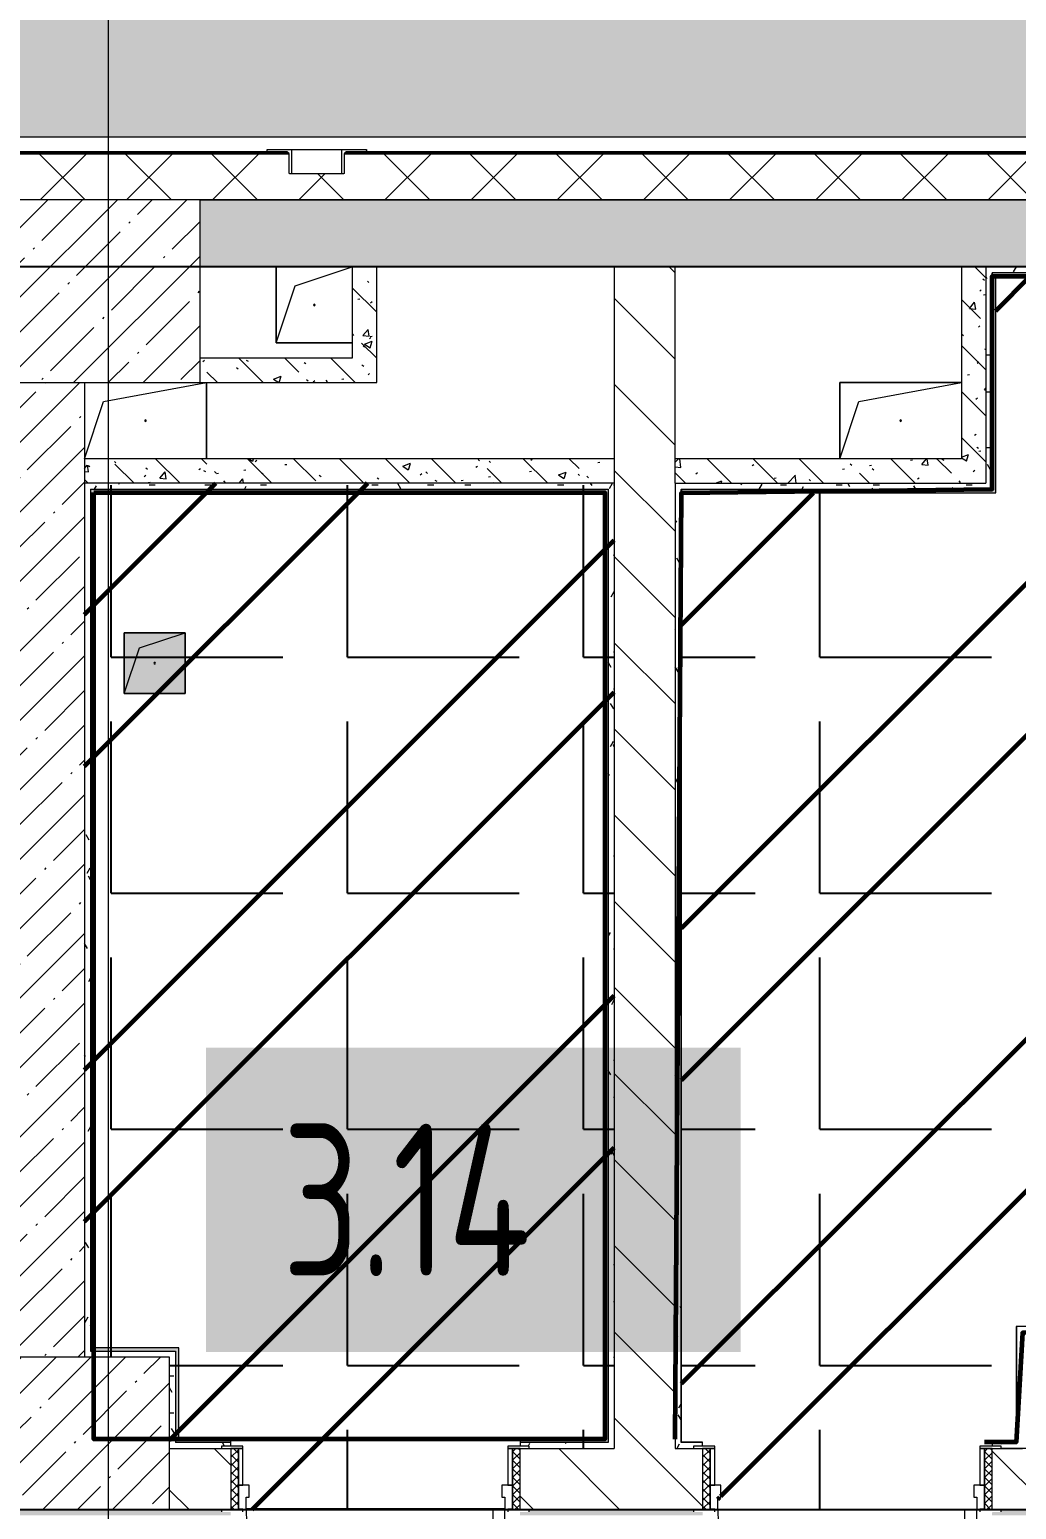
# Model space of a CAD drawing. Header units: millimetres. Extents: x -164500 to 426394, y -51911 to 102118.
# Drawn here: x 302978 to 306217, y 10900 to 15759 of the extents above; entities that cross this region are included whole.
import ezdxf

# ---------------------------------------------------------------- set-up
doc = ezdxf.new("R2010")
doc.units = ezdxf.units.MM
doc.layers.add('1.2.1) плитка КР3', color=140, linetype='Continuous')
for name, color, linetype, lineweight in [('196 1-3 этаж гидро изол', 6, 'Continuous', 60), ('A-DETL-2', 7, 'Continuous', 5), ('A-DOOR-2', 7, 'Continuous', 5), ('A-DOOR-FRAM-2', 7, 'Continuous', 5), ('A-FLOR', 7, 'Continuous', 9), ('A-GENM', 7, 'Continuous', 9), ('A-WALL', 7, 'Continuous', 5), ('I-WALL', 7, 'Continuous', 5), ('S-COLS', 7, 'Continuous', 9), ('S-COLS-1', 7, 'Continuous', 5), ('Оси', 7, 'Continuous', 9)]:
    doc.layers.add(name, color=color, linetype=linetype, lineweight=lineweight)
doc.layers.add('A-AREA-PATT-3', color=7, linetype='Continuous', lineweight=5, true_color=0xe6fae8, transparency=1)
for name, color, linetype, lineweight, true_color in [('A-DETL-GENF-3', 7, 'Continuous', 9, 0xc0c0c0), ('A-DOOR-1', 7, 'Continuous', 5, 0xc0c0c0), ('A-DOOR-FRAM-1', 7, 'Continuous', 5, 0xc0c0c0), ('A-WALL-1', 9, 'Continuous', 5, 0x808080), ('A-WALL-FNSH-1', 9, 'Continuous', 5, 0x808080)]:
    doc.layers.add(name, color=color, linetype=linetype, lineweight=lineweight, true_color=true_color)
doc.styles.add('СПДС', font='ГОСТ тип А.ttf', dxfattribs={"width": 0.9})
pattern_1 = [(135, (289227.4, 1e-08), (-141.4214, -141.4214), [])]
pattern_2 = [(135, (289227.4, 1e-08), (-150.8683, -150.8683), [213.36, -35.56, 7.112, -35.56]), (135, (289227.4, 150.77), (-150.8683, -150.8683), []), (50, (289227.4, 1e-08), (255.0577, -22.3145), [26.67, -293.37]), (355, (289227.4, 1e-08), (-49.3404, 267.479), [21.336, -234.696]), (100.451, (289248.66, -1.86), (205.7195, 245.1636), [22.666, -249.326]), (46.184, (289227.4, 71.12), (379.511, -58.86), [40.005, -440.055]), (96.636, (289259.03, 66.2), (332.3634, 346.399), [33.999, -373.989]), (351.184, (289227.4, 71.12), (332.367, 346.395), [32.004, -352.044]), (21, (289262.96, 53.34), (212.2602, -143.1711), [26.67, -293.37]), (326, (289262.96, 53.34), (86.5224, 257.8632), [21.336, -234.696]), (71.451, (289280.65, 41.4), (298.784, 114.69), [22.666, -249.326]), (37.5, (289227.4, 1e-08), (4.32385, 118.3775), [6.706, -225.146, 6.706, -231.546, -235.585]), (37.5, (289227.4, 1e-08), (4.32385, 118.3775), [-470.103, 6.706, -228.879]), (7.5, (289227.4, 1e-08), (93.5476, 140.2533), [6.706, -129.134, 6.706, -219.812, -89.789]), (7.5, (289227.4, 1e-08), (93.5476, 140.2533), [-362.356, 6.706, -83.083]), (327.5, (289148.1, 1e-08), (189.82734, -8.0202), [6.706, -82.194, 6.706, -270.662, -368.046]), (327.5, (289148.1, 1e-08), (189.82734, -8.0202), [-366.268, 6.706, -361.34]), (317.5, (289112.54, 1e-08), (207.3811, 35.5976), [6.706, -108.864, 6.706, -177.495, -261.366]), (317.5, (289112.54, 1e-08), (207.3811, 35.5976), [-299.771, 6.706, -254.66])]
pattern_3 = [(45, (289227.4, 1e-08), (-114.04925, 114.04925), []), (45, (289341.45, 1e-08), (-114.04925, 114.04925), [201.612, -40.322, 6.706, -33.617])]
pattern_4 = [(0, (289227.4, 1e-08), (243.84, 60.96), [20.117, -162.763, 20.117, -162.763, -975.36]), (0, (289227.4, 1e-08), (243.84, 60.96), [-365.76, 20.117, -345.643, 20.117, -162.763, -426.72]), (0, (289227.4, 1e-08), (243.84, 60.96), [-914.4, 20.117, -101.803, 20.117, -284.683]), (120, (289318.84, 30.48), (-174.71291, 180.69163), [20.117, -162.763, 20.117, -162.763, -975.36]), (120, (289318.84, 30.48), (-174.71291, 180.69163), [-365.76, 20.117, -345.643, 20.117, -162.763, -426.72]), (120, (289318.84, 30.48), (-174.71291, 180.69163), [-914.4, 20.117, -101.803, 20.117, -284.683]), (240, (289349.32, 152.4), (-69.12709, -241.65163), [20.117, -162.763, 20.117, -162.763, -975.36]), (240, (289349.32, 152.4), (-69.12709, -241.65163), [-365.76, 20.117, -345.643, 20.117, -162.763, -426.72]), (240, (289349.32, 152.4), (-69.12709, -241.65163), [-914.4, 20.117, -101.803, 20.117, -284.683])]
pattern_5 = [(0, (205553.1, 26879), (0, 775.335), [563.88, -211.455]), (90, (205553.1, 26879), (-775.335, 5e-14), [563.88, -211.455])]
pattern_6 = [(45, (205553.1, 26879), (-747.606, 747.606), []), (45, (206051.5, 26879), (-747.606, 747.606), [])]

# ---------------------------------------------------------------- blocks, each defined once
blk = doc.blocks.new('BSC_Колонна _Прямоугольная - 600х600-V527-Объем проектирования 3 этажа')
at = {"layer": 'S-COLS-1'}
h = blk.add_hatch(dxfattribs=at)
h.set_pattern_fill('FP_25', color=256, style=0, pattern_type=2)
h.set_pattern_definition([(45, (-14010, -14900), (-114.0493, 114.0493), []), (45, (-13895.95, -14900), (-114.0493, 114.0493), [201.612, -40.322, 6.706, -33.617])])
h.paths.add_polyline_path([(-238.6, -300), (300, -300), (300, 300), (-300, 300), (-300, -300)])
for p, q in [((300, 300), (-300, 300)), ((-300, 300), (-300, -300)), ((300, -300), (300, 300)), ((-300, -300), (300, -300))]:
    blk.add_line(p, q, dxfattribs=at)
blk = doc.blocks.new('GM_Отверстие прямоугольное _в плите_ - Отверстие-21608683-Объем проектирования 3 этажа')
at = {"layer": 'A-GENM'}
for p, q in [((-200, -125), (-200, 125)), ((-200, 125), (200, 125)), ((200, 125), (-200, 125)), ((-200, 125), (-200, -125)), ((-137.5, 62.5), (200, 125)), ((-200, -125), (-137.5, 62.5))]:
    blk.add_line(p, q, dxfattribs=at)
for start, end in [(360, 180), (180, 360)]:
    blk.add_arc((0, 0), 2.5, start, end, dxfattribs=at)
blk = doc.blocks.new('GM_Отверстие прямоугольное _в плите_ - Отверстие-V588-Объем проектирования 3 этажа')
at = {"layer": 'A-GENM'}
for p, q in [((-137.5, 62.5), (200, 125)), ((200, 125), (200, -125)), ((200, -125), (200, 125)), ((-200, -125), (-137.5, 62.5))]:
    blk.add_line(p, q, dxfattribs=at)
for start, end in [(360, 180), (180, 360)]:
    blk.add_arc((0, 0), 2.5, start, end, dxfattribs=at)
blk = doc.blocks.new('GM_Отверстие прямоугольное _в плите_ - Отверстие-21611859-Объем проектирования 3 этажа')
at = {"layer": 'A-GENM'}
for p, q in [((-100, -100), (-100, 100)), ((-100, 100), (100, 100)), ((100, 100), (-100, 100)), ((-100, 100), (-100, -100)), ((-50, 50), (100, 100)), ((100, 100), (100, -100)), ((100, -100), (100, 100)), ((-100, -100), (-50, 50)), ((100, -100), (-100, -100)), ((-100, -100), (100, -100))]:
    blk.add_line(p, q, dxfattribs=at)
for start, end in [(360, 180), (180, 360)]:
    blk.add_arc((0, 0), 2.5, start, end, dxfattribs=at)
blk = doc.blocks.new('BSC_Колонна _Прямоугольная - 500х500-V603-Объем проектирования 3 этажа')
at = {"layer": 'S-COLS-1'}
h = blk.add_hatch(dxfattribs=at)
h.set_pattern_fill('FP_139', color=256, style=0, pattern_type=2)
h.set_pattern_definition([(45, (-13960, -11150), (-114.0493, 114.0493), []), (45, (-13845.95, -11150), (-114.0493, 114.0493), [201.612, -40.322, 6.706, -33.617])])
h.paths.add_polyline_path([(-249.7, -250), (250, -250), (250, 250), (-250, 247.8), (-250, -250)])
for p, q in [((250, 250), (-250, 250)), ((-250, 250), (-250, -250)), ((250, -250), (250, 250)), ((-250, -250), (250, -250))]:
    blk.add_line(p, q, dxfattribs=at)
blk = doc.blocks.new('GM_Отверстие прямоугольное _в плите_ - Отверстие-V645-Объем проектирования 3 этажа')
at = {"layer": 'A-GENM'}
for p, q in [((-125, -125), (-125, 125)), ((-125, 125), (-125, -125)), ((-62.5, 62.5), (125, 125)), ((-125, -125), (-62.5, 62.5)), ((125, -125), (-125, -125)), ((-125, -125), (125, -125))]:
    blk.add_line(p, q, dxfattribs=at)
for start, end in [(360, 180), (180, 360)]:
    blk.add_arc((0, 0), 2.5, start, end, dxfattribs=at)
blk = doc.blocks.new('Уголок вложенный - Уголок вложенный-23964580-Объем проектирования 3 этажа')
at = {"layer": 'A-GENM'}
for p, q in [((14530, 15365), (14610, 15365)), ((14530, 15361), (14530, 15365)), ((14594, 15358), (14533, 15358)), ((14610, 15365), (14610, 15285)), ((14603, 15288), (14603, 15349)), ((14610, 15285), (14606, 15285))]:
    blk.add_line(p, q, dxfattribs=at)
at = {"layer": 'A-GENM', "flags": 128}
for points in [[(14533, 15358), (14532.3, 15358.1), (14531.7, 15358.3), (14531.1, 15358.7), (14530.7, 15359.1), (14530.3, 15359.7), (14530.1, 15360.3), (14530, 15361)], [(14603, 15349), (14602.8, 15351), (14602.1, 15352.9), (14601, 15354.6), (14599.6, 15356), (14597.9, 15357.1), (14596, 15357.8), (14594, 15358)], [(14606, 15285), (14605.3, 15285.1), (14604.7, 15285.3), (14604.1, 15285.7), (14603.7, 15286.1), (14603.3, 15286.7), (14603.1, 15287.3), (14603, 15288)]]:
    blk.add_lwpolyline(points, dxfattribs=at)
blk = doc.blocks.new('Уголок вложенный - Уголок вложенный-V646-Объем проектирования 3 этажа')
at = {"layer": 'A-GENM'}
for p, q in [((14776, 15365), (14856, 15365)), ((14776, 15285), (14776, 15365)), ((14853, 15358), (14792, 15358)), ((14856, 15365), (14856, 15361)), ((14783, 15349), (14783, 15288)), ((14780, 15285), (14776, 15285))]:
    blk.add_line(p, q, dxfattribs=at)
at = {"layer": 'A-GENM', "flags": 128}
for points in [[(14792, 15358), (14790, 15357.8), (14788.1, 15357.1), (14786.4, 15356), (14785, 15354.6), (14783.9, 15352.9), (14783.2, 15351), (14783, 15349)], [(14856, 15361), (14855.9, 15360.3), (14855.7, 15359.7), (14855.3, 15359.1), (14854.9, 15358.7), (14854.3, 15358.3), (14853.7, 15358.1), (14853, 15358)], [(14783, 15288), (14782.9, 15287.3), (14782.7, 15286.7), (14782.3, 15286.1), (14781.9, 15285.7), (14781.3, 15285.3), (14780.7, 15285.1), (14780, 15285)]]:
    blk.add_lwpolyline(points, dxfattribs=at)
blk = doc.blocks.new('Уголок вложенный - Уголок вложенный-V647-Объем проектирования 3 этажа')
at = {"layer": 'A-GENM'}
for p, q in [((14530, 15361), (14530, 15365)), ((14596, 15357.8), (14594, 15358)), ((14610, 15365), (14776, 15365)), ((14792, 15358), (14790, 15357.8)), ((14856, 15365), (14856, 15361)), ((14603, 15349), (14602.8, 15351)), ((14783.2, 15351), (14783, 15349)), ((14610, 15285), (14606, 15285)), ((14776, 15285), (14610, 15285)), ((14780, 15285), (14776, 15285))]:
    blk.add_line(p, q, dxfattribs=at)
at = {"layer": 'A-GENM', "flags": 128}
for points in [[(14532.3, 15358.1), (14531.7, 15358.3), (14531.1, 15358.7), (14530.7, 15359.1), (14530.3, 15359.7), (14530.1, 15360.3), (14530, 15361)], [(14856, 15361), (14855.9, 15360.3), (14855.7, 15359.7), (14855.3, 15359.1), (14854.9, 15358.7), (14854.3, 15358.3), (14853.7, 15358.1)], [(14606, 15285), (14605.3, 15285.1), (14604.7, 15285.3), (14604.1, 15285.7), (14603.7, 15286.1), (14603.3, 15286.7), (14603.1, 15287.3)], [(14782.9, 15287.3), (14782.7, 15286.7), (14782.3, 15286.1), (14781.9, 15285.7), (14781.3, 15285.3), (14780.7, 15285.1), (14780, 15285)]]:
    blk.add_lwpolyline(points, dxfattribs=at)

msp = doc.modelspace()

# ---------------------------------------------------------------- hatches: boundary and pattern name
at = {"layer": '1.2.1) плитка КР3'}
h = msp.add_hatch(dxfattribs=at)
h.set_pattern_fill('ANGLE', color=256, scale=111)
h.set_pattern_definition(pattern_5)
h.paths.add_polyline_path([(307826.659, 14569), (307306.659, 14569), (307306.659, 14949), (306149.402, 14949), (306149.402, 14238), (305118.402, 14238), (305118.402, 11121), (305187.402, 11121), (305187.402, 11120), (305187.402, 11108), (305227.402, 11108), (305227.402, 11100), (305227.402, 10980), (305247.402, 10980), (305247.402, 10940), (305237.402, 10940), (305237.402, 10900), (306087.402, 10900), (306087.402, 10940), (306077.402, 10940), (306077.402, 10980), (306097.402, 10980), (306097.402, 11100), (306097.402, 11108), (306137.402, 11108), (306137.402, 11120), (306137.402, 11121), (306216.402, 11121), (306216.402, 11501), (308036.402, 11501), (308036.402, 12002.862), (309196.402, 12002.862), (309196.402, 13889), (307826.659, 13889)])
h = msp.add_hatch(dxfattribs=at)
h.set_pattern_fill('ANGLE', color=256, scale=111)
h.set_pattern_definition(pattern_5)
h.paths.add_polyline_path([(303678.372, 11108), (303678.372, 11100), (303678.372, 10980), (303698.372, 10980), (303698.372, 10940), (303688.372, 10940), (303688.372, 10900), (304538.372, 10900), (304538.372, 10940), (304528.372, 10940), (304528.372, 10980), (304548.372, 10980), (304548.372, 11100), (304548.372, 11108), (304618.372, 11108), (304618.372, 11100), (304897.402, 11100), (304897.402, 14270), (303158.372, 14270), (303158.372, 11400), (303437.402, 11400), (303437.402, 11100), (303608.372, 11100), (303608.372, 11108)])
at = {"layer": '196 1-3 этаж гидро изол'}
h = msp.add_hatch(dxfattribs=at)
h.set_pattern_fill('ANSI32', color=256, scale=111)
h.set_pattern_definition(pattern_6)
h.paths.add_polyline_path([(307826.659, 14569), (307306.659, 14569), (307306.659, 14949), (306149.402, 14949), (306149.402, 14238), (305118.402, 14238), (305118.402, 11121), (305187.402, 11121), (305187.402, 11120), (305187.402, 11108), (305227.402, 11108), (305227.402, 11100), (305227.402, 10980), (305247.402, 10980), (305247.402, 10940), (305237.402, 10940), (305237.402, 10900), (306087.402, 10900), (306087.402, 10940), (306077.402, 10940), (306077.402, 10980), (306097.402, 10980), (306097.402, 11100), (306097.402, 11108), (306137.402, 11108), (306137.402, 11120), (306137.402, 11121), (306216.402, 11121), (306216.402, 11501), (308036.402, 11501), (308036.402, 12002.862), (309196.402, 12002.862), (309196.402, 13889), (307826.659, 13889)])
h = msp.add_hatch(dxfattribs=at)
h.set_pattern_fill('ANSI32', color=256, scale=111)
h.set_pattern_definition(pattern_6)
h.paths.add_polyline_path([(303678.372, 11108), (303678.372, 11100), (303678.372, 10980), (303698.372, 10980), (303698.372, 10940), (303688.372, 10940), (303688.372, 10900), (304538.372, 10900), (304538.372, 10940), (304528.372, 10940), (304528.372, 10980), (304548.372, 10980), (304548.372, 11100), (304548.372, 11108), (304618.372, 11108), (304618.372, 11100), (304897.402, 11100), (304897.402, 14270), (303158.372, 14270), (303158.372, 11400), (303437.402, 11400), (303437.402, 11100), (303608.372, 11100), (303608.372, 11108)])
at = {"layer": 'A-AREA-PATT-3'}
msp.add_hatch(color=256, dxfattribs=at).paths.add_polyline_path([(303288.372, 13578.745), (303488.372, 13578.745), (303488.372, 13778.745), (303288.372, 13778.745)])
at = {"layer": 'A-DETL-GENF-3'}
msp.add_hatch(color=256, dxfattribs=at).paths.add_polyline_path([(343246.533, 11900), (355387.402, 11900), (355387.402, 12300), (355747.039, 12300), (355747.039, 27340.071), (331147.039, 27340.071), (331147.039, 23880.071), (323147.039, 23880.071), (323147.039, 27400.071), (289007.411, 27400.071), (289007.411, 15407.278), (331607.402, 15407.278), (331607.402, 12300), (332007.402, 12300), (332007.402, 11900), (341137.402, 11900)])
at = {"layer": 'A-DOOR-2'}
h = msp.add_hatch(dxfattribs=at)
h.set_pattern_fill('FP_33', color=256, angle=180, style=0, pattern_type=2)
h.set_pattern_definition([(315, (302299.46, 10835.315), (14.14214, 14.14214), []), (45, (302299.46, 10835.315), (-14.14214, 14.14214), [])])
h.paths.add_polyline_path([(303663.372, 10900), (303663.372, 11100), (303638.372, 11100), (303638.372, 10900)])
h = msp.add_hatch(dxfattribs=at)
h.set_pattern_fill('FP_33', color=256, angle=180, style=0, pattern_type=2)
h.set_pattern_definition([(315, (303848.49, 10835.315), (14.14214, 14.14214), []), (45, (303848.49, 10835.315), (-14.14214, 14.14214), [])])
h.paths.add_polyline_path([(305187.402, 10900), (305212.402, 10900.835), (305212.402, 11100), (305187.402, 11100)])
at = {"layer": 'A-DOOR-FRAM-2'}
h = msp.add_hatch(dxfattribs=at)
h.set_pattern_fill('FP_34', color=256, angle=180, style=0, pattern_type=2)
h.set_pattern_definition([(225, (304422.256, 10835.315), (14.1421, -14.1421), []), (315, (304422.256, 10835.315), (14.1421, 14.1421), [])])
h.paths.add_polyline_path([(304563.372, 10900), (304588.372, 10901.434), (304588.372, 11100), (304563.372, 11098.27), (304563.372, 10901.434)])
h = msp.add_hatch(dxfattribs=at)
h.set_pattern_fill('FP_34', color=256, angle=180, style=0, pattern_type=2)
h.set_pattern_definition([(225, (305971.286, 10835.315), (14.1421, -14.1421), []), (315, (305971.286, 10835.315), (14.1421, 14.1421), [])])
h.paths.add_polyline_path([(306137.402, 10900), (306137.402, 11100), (306112.402, 11100), (306112.402, 10900)])
at = {"layer": 'A-WALL'}
h = msp.add_hatch(dxfattribs=at)
h.set_pattern_fill('FP_24', color=256, style=0, pattern_type=2)
h.set_pattern_definition([(45, (289227.4, 1e-08), (-141.4214, 141.4214), []), (135, (289227.4, 1e-08), (-141.4214, -141.4214), [])])
h.paths.add_polyline_path([(327735.186, 15200), (331387.402, 15200), (331387.402, 15350), (327037.402, 15350), (327037.402, 15200), (327497.402, 15200)])
h.paths.add_polyline_path([(303542.709, 15200), (321337.402, 15200), (321337.402, 15350), (314837.659, 15349), (314837.659, 15288), (314830.659, 15285), (313664.659, 15285), (313657.659, 15288), (313657.659, 15350), (309017.402, 15349), (309017.402, 15288), (309010.402, 15285), (308244.402, 15285), (308237.402, 15288), (308237.402, 15350), (304010.402, 15349), (304010.402, 15288), (304003.402, 15285), (303837.402, 15285), (303830.402, 15288), (303830.402, 15350), (302087.402, 15350), (302087.402, 15200), (303537.402, 15200)])
h.paths.add_polyline_path([(289117.402, 15200), (295987.402, 15200), (295987.402, 15350), (289267.402, 15350), (289267.402, 15293), (289117.402, 15293)])
h.paths.add_polyline_path([(322857.402, 15200), (322987.402, 15200), (322987.402, 15350), (322837.402, 15350), (322837.402, 15200)])
h.paths.add_polyline_path([(298987.402, 15200), (298987.402, 15350), (298387.402, 15350), (298387.402, 15200)])
h.paths.add_polyline_path([(323887.402, 15200), (324637.402, 15200), (324637.402, 15350), (323887.402, 15350)])
h.paths.add_polyline_path([(297487.402, 15200), (297487.402, 15350), (296887.402, 15350), (296887.402, 15200)])
h.paths.add_polyline_path([(322237.402, 15200), (322467.402, 15200), (322467.402, 15350), (322237.402, 15350), (322237.402, 15218)])
at = {"layer": 'I-WALL'}
h = msp.add_hatch(dxfattribs=at)
h.set_pattern_fill('FP_1', color=256, style=0, pattern_type=2)
h.set_pattern_definition(pattern_3)
h.paths.add_polyline_path([(304866.402, 14980), (307337.659, 14980.339), (307337.659, 15200), (303537.402, 15200), (303537.402, 14980), (304117.402, 14980)])
h.paths.add_polyline_path([(321008.589, 14980), (321337.402, 14980), (321337.402, 15200), (319837.402, 15200), (319837.402, 14980), (320988.589, 14980)])
h.paths.add_polyline_path([(309437.402, 14980), (311137.402, 14980), (311137.402, 15200), (307937.659, 15200), (307937.659, 14980), (309217.402, 14980)])
h.paths.add_polyline_path([(319237.402, 14980), (319237.402, 15200), (315637.402, 15200), (315637.402, 14980), (317187.402, 14980)])
h.paths.add_polyline_path([(315037.402, 14980), (315037.402, 15200), (311737.402, 15200), (311737.402, 14980), (314964.357, 14980)])
h = msp.add_hatch(dxfattribs=at)
h.set_pattern_fill('FP_41', color=256, style=0, pattern_type=2)
h.set_pattern_definition(pattern_2)
h.paths.add_polyline_path([(304037.402, 14680), (304117.402, 14680), (304117.402, 14980), (304037.402, 14980), (304037.402, 14730)])
h = msp.add_hatch(dxfattribs=at)
h.set_pattern_fill('FP_23', color=256, style=0, pattern_type=2)
h.set_pattern_definition(pattern_1)
h.paths.add_polyline_path([(304897.402, 11100), (305097.402, 11100), (305097.402, 14980), (304897.402, 14980), (304897.402, 11131)])
h = msp.add_hatch(dxfattribs=at)
h.set_pattern_fill('FP_41', color=256, style=0, pattern_type=2)
h.set_pattern_definition(pattern_2)
h.paths.add_polyline_path([(306117.402, 14350), (306116.166, 14980), (306037.402, 14980), (306037.402, 14350)])
h = msp.add_hatch(dxfattribs=at)
h.set_pattern_fill('FP_191', color=256, style=0, pattern_type=2)
h.set_pattern_definition(pattern_4)
h.paths.add_polyline_path([(306117.402, 14960), (307317.659, 14960), (307317.659, 14980), (306117.402, 14980)])
h = msp.add_hatch(dxfattribs=at)
h.set_pattern_fill('FP_191', color=256, style=0, pattern_type=2)
h.set_pattern_definition(pattern_4)
h.paths.add_polyline_path([(306137.402, 14250), (306137.402, 14960), (306117.402, 14959.661), (306117.402, 14250)])
for points in [[(306138.402, 14249), (306149.402, 14250), (306149.402, 14960), (306138.402, 14959.678), (306138.402, 14249.794)], [(307306.659, 14949), (307317.659, 14949), (307317.659, 14960), (306149.402, 14960), (306149.402, 14949), (306262.149, 14949)], [(304877.402, 14239), (304877.402, 14250), (303178.372, 14250), (303178.372, 14239), (304866.402, 14239)], [(303178.372, 11420), (303189.372, 11420), (303189.372, 14239), (303178.372, 14239), (303178.372, 11431)], [(304877.402, 11131), (304877.402, 14239), (304866.402, 14239), (304866.402, 11131)], [(306137.402, 14238), (306149.402, 14238), (306149.402, 14249), (305118.402, 14247.5), (305118.402, 14238), (306117.402, 14238)], [(303457.402, 11420), (303468.402, 11420), (303468.402, 11431), (303189.372, 11431), (303189.372, 11420), (303437.402, 11420)], [(303457.402, 11120), (303468.402, 11120), (303468.402, 11420), (303457.402, 11420), (303457.402, 11121.294)]]:
    msp.add_hatch(color=256, dxfattribs=at).paths.add_polyline_path(points)
h = msp.add_hatch(dxfattribs=at)
h.set_pattern_fill('FP_41', color=256, style=0, pattern_type=2)
h.set_pattern_definition(pattern_2)
h.paths.add_polyline_path([(304117.402, 14600), (304117.402, 14680), (303537.402, 14680), (303537.402, 14600), (304086.597, 14600)])
h = msp.add_hatch(dxfattribs=at)
h.set_pattern_fill('FP_1', color=256, style=0, pattern_type=2)
h.set_pattern_definition(pattern_3)
h.paths.add_polyline_path([(303158.372, 11400), (303158.372, 14600), (302938.372, 14600), (302938.372, 11400), (302998.821, 11400)])
h = msp.add_hatch(dxfattribs=at)
h.set_pattern_fill('FP_41', color=256, style=0, pattern_type=2)
h.set_pattern_definition(pattern_2)
h.paths.add_polyline_path([(304897.402, 14270), (304897.402, 14350), (303158.372, 14350), (303158.372, 14270), (304877.402, 14270)])
h = msp.add_hatch(dxfattribs=at)
h.set_pattern_fill('FP_41', color=256, style=0, pattern_type=2)
h.set_pattern_definition(pattern_2)
h.paths.add_polyline_path([(305097.402, 14270), (306117.402, 14270), (306117.402, 14350), (305097.402, 14350)])
h = msp.add_hatch(dxfattribs=at)
h.set_pattern_fill('FP_191', color=256, style=0, pattern_type=2)
h.set_pattern_definition(pattern_4)
h.paths.add_polyline_path([(303468.402, 14250), (304877.402, 14250), (304877.402, 14270), (303158.372, 14270), (303158.372, 14250), (303189.372, 14250)])
h = msp.add_hatch(dxfattribs=at)
h.set_pattern_fill('FP_191', color=256, style=0, pattern_type=2)
h.set_pattern_definition(pattern_4)
h.paths.add_polyline_path([(303158.372, 11400), (303178.372, 11400), (303178.372, 14250), (303158.372, 14250), (303158.372, 11431)])
h = msp.add_hatch(dxfattribs=at)
h.set_pattern_fill('FP_191', color=256, style=0, pattern_type=2)
h.set_pattern_definition(pattern_4)
h.paths.add_polyline_path([(304877.402, 11100), (304897.402, 11100), (304897.402, 14270), (304877.402, 14270), (304877.402, 11120)])
h = msp.add_hatch(dxfattribs=at)
h.set_pattern_fill('FP_191', color=256, style=0, pattern_type=2)
h.set_pattern_definition(pattern_4)
h.paths.add_polyline_path([(306117.402, 14250), (306117.402, 14270), (305097.402, 14270), (305097.402, 14250), (306037.402, 14250)])
h = msp.add_hatch(dxfattribs=at)
h.set_pattern_fill('FP_191', color=256, style=0, pattern_type=2)
h.set_pattern_definition(pattern_4)
h.paths.add_polyline_path([(305097.402, 11100), (305117.402, 11100), (305117.402, 14249), (305097.402, 14250), (305097.402, 11120)])
h = msp.add_hatch(dxfattribs=at)
h.set_pattern_fill('FP_191', color=256, style=0, pattern_type=2)
h.set_pattern_definition(pattern_4)
h.paths.add_polyline_path([(303457.402, 11100), (303457.402, 11400), (303437.402, 11400), (303437.402, 11100)])
h = msp.add_hatch(color=256, dxfattribs=at)
h.paths.add_polyline_path([(304630.485, 11120), (304877.402, 11120), (304877.402, 11131), (304588.372, 11131), (304588.372, 11120)])
h.paths.add_polyline_path([(303542.709, 11120), (303638.372, 11120), (303638.372, 11131), (303468.402, 11131), (303468.402, 11120)])
h = msp.add_hatch(dxfattribs=at)
h.set_pattern_fill('FP_23', color=256, style=0, pattern_type=2)
h.set_pattern_definition(pattern_1)
h.paths.add_polyline_path([(308937.402, 10900), (308937.402, 11100), (306137.402, 11100), (306137.402, 10900), (308437.701, 10900)])
h.paths.add_polyline_path([(303437.402, 10900), (303638.372, 10901.434), (303638.372, 11100), (303437.402, 11100)])
h.paths.add_polyline_path([(304588.372, 10900), (305187.402, 10900), (305187.402, 11100), (304588.372, 11100), (304588.372, 10901.434)])
h = msp.add_hatch(dxfattribs=at)
h.set_pattern_fill('FP_191', color=256, style=0, pattern_type=2)
h.set_pattern_definition(pattern_4)
h.paths.add_polyline_path([(304866.402, 11100), (304877.402, 11100), (304877.402, 11120), (304588.372, 11120), (304588.372, 11108), (304618.372, 11108), (304618.372, 11100), (304630.485, 11100)])
h.paths.add_polyline_path([(303457.402, 11100), (303608.372, 11100), (303608.372, 11108), (303638.372, 11108), (303638.372, 11120), (303457.402, 11120)])
h = msp.add_hatch(dxfattribs=at)
h.set_pattern_fill('FP_191', color=256, style=0, pattern_type=2)
h.set_pattern_definition(pattern_4)
h.paths.add_polyline_path([(306237.402, 11100), (306237.402, 11120), (306137.402, 11120), (306137.402, 11108), (306167.402, 11107.5), (306167.402, 11100), (306231.688, 11100)])
h.paths.add_polyline_path([(305117.402, 11100), (305157.402, 11100), (305157.402, 11108), (305187.402, 11108), (305187.402, 11120), (305118.402, 11120), (305117.515, 11102.266)])
h = msp.add_hatch(dxfattribs=at)
h.set_pattern_fill('FP_191', color=256, style=0, pattern_type=2)
h.set_pattern_definition(pattern_4)
h.paths.add_polyline_path([(309158.159, 10880), (309457.402, 10880), (309457.402, 10899.997), (306167.402, 10900), (306167.402, 10892), (306137.402, 10890.864), (306137.402, 10880), (308437.701, 10880)])
h.paths.add_polyline_path([(302937.659, 10880), (303638.372, 10880), (303638.372, 10892), (303608.372, 10892), (303608.372, 10900), (302188.659, 10897.818), (302188.659, 10880), (302454.933, 10880)])
h.paths.add_polyline_path([(304588.372, 10880), (305187.402, 10880), (305187.402, 10892), (305157.402, 10892), (305157.402, 10900), (304618.372, 10900), (304618.372, 10892), (304588.372, 10892), (304588.372, 10886.602)])

# ---------------------------------------------------------------- linework, layer by layer
at = {"layer": '1.2.1) плитка КР3'}
msp.add_lwpolyline([(302937.402, 10900), (309217.402, 10900), (309217.402, 14980), (302937.402, 14980)], close=True, dxfattribs=at)
at = {"layer": '196 1-3 этаж гидро изол'}
msp.add_lwpolyline([(305097.402, 11131), (305118.402, 14238), (306137.402, 14250), (306137.402, 14949), (307306.659, 14949), (307306.659, 14580), (307826.659, 14580), (307826.659, 13920), (309196.402, 13889), (309196.402, 12002.862), (308057.402, 11981.862), (308057.402, 11501), (306237.402, 11480), (306216.402, 11121), (306112.402, 11121)], dxfattribs=at)
msp.add_lwpolyline([(303189.372, 14239), (304866.402, 14239), (304866.402, 11131), (303189.372, 11131)], close=True, dxfattribs=at)
at = {"layer": 'A-DETL-2'}
msp.add_line((289007.411, 15407.278), (331607.402, 15407.278), dxfattribs=at)
at = {"layer": 'A-DOOR-1'}
for p, q in [((304538.372, 10900), (304498.372, 10900)), ((304498.372, 10900), (304498.372, 10050)), ((304538.372, 10050), (304538.372, 10900)), ((306087.402, 10900), (306047.402, 10900)), ((306047.402, 10900), (306047.402, 10050)), ((306087.402, 10050), (306087.402, 10900))]:
    msp.add_line(p, q, dxfattribs=at)
for centre in [(304538.372, 10900), (306087.402, 10900)]:
    msp.add_arc(centre, 850, 180, 270, dxfattribs=at)
at = {"layer": 'A-DOOR-FRAM-1'}
for p, q in [((303678.372, 11108), (303608.372, 11108)), ((303608.372, 11108), (303608.372, 11100)), ((303608.372, 11100), (303678.372, 11100)), ((303663.372, 11100), (303638.372, 11100)), ((303638.372, 11100), (303638.372, 10900)), ((303663.372, 10900), (303663.372, 11100)), ((303678.372, 11100), (303663.372, 11100)), ((303663.372, 11100), (303663.372, 10980)), ((303678.372, 11100), (303678.372, 11108)), ((303678.372, 10980), (303678.372, 11100)), ((304548.372, 11108), (304548.372, 11100)), ((304618.372, 11108), (304548.372, 11108)), ((304548.372, 11100), (304548.372, 10980)), ((304563.372, 11100), (304548.372, 11100)), ((304548.372, 11100), (304618.372, 11100)), ((304563.372, 11100), (304563.372, 10900)), ((304588.372, 11100), (304563.372, 11100)), ((304563.372, 10980), (304563.372, 11100)), ((304588.372, 10900), (304588.372, 11100)), ((304618.372, 11100), (304618.372, 11108)), ((305227.402, 11108), (305157.402, 11108)), ((305157.402, 11108), (305157.402, 11100)), ((305157.402, 11100), (305227.402, 11100)), ((305212.402, 11100), (305187.402, 11100)), ((305187.402, 11100), (305187.402, 10900)), ((305212.402, 10900), (305212.402, 11100)), ((305227.402, 11100), (305212.402, 11100)), ((305212.402, 11100), (305212.402, 10980)), ((305227.402, 11100), (305227.402, 11108)), ((305227.402, 10980), (305227.402, 11100)), ((306097.402, 11108), (306097.402, 11100)), ((306167.402, 11108), (306097.402, 11108)), ((306097.402, 11100), (306097.402, 10980)), ((306112.402, 11100), (306097.402, 11100)), ((306097.402, 11100), (306167.402, 11100)), ((306112.402, 11100), (306112.402, 10900)), ((306137.402, 11100), (306112.402, 11100)), ((306112.402, 10980), (306112.402, 11100)), ((306137.402, 10900), (306137.402, 11100)), ((306167.402, 11100), (306167.402, 11108)), ((303698.372, 10980), (303663.372, 10980)), ((303663.372, 10980), (303663.372, 10900)), ((303663.372, 10980), (303678.372, 10980)), ((303688.372, 10900), (303688.372, 10940)), ((303688.372, 10940), (303698.372, 10940)), ((303698.372, 10940), (303698.372, 10980)), ((304563.372, 10980), (304528.372, 10980)), ((304528.372, 10980), (304528.372, 10940)), ((304528.372, 10940), (304538.372, 10940)), ((304538.372, 10940), (304538.372, 10900)), ((304548.372, 10980), (304563.372, 10980)), ((304563.372, 10900), (304563.372, 10980)), ((305247.402, 10980), (305212.402, 10980)), ((305212.402, 10980), (305212.402, 10900)), ((305212.402, 10980), (305227.402, 10980)), ((305237.402, 10900), (305237.402, 10940)), ((305237.402, 10940), (305247.402, 10940)), ((305247.402, 10940), (305247.402, 10980)), ((306112.402, 10980), (306077.402, 10980)), ((306077.402, 10980), (306077.402, 10940)), ((306077.402, 10940), (306087.402, 10940)), ((306087.402, 10940), (306087.402, 10900)), ((306097.402, 10980), (306112.402, 10980)), ((306112.402, 10900), (306112.402, 10980)), ((303678.372, 10900), (303608.372, 10900)), ((303608.372, 10900), (303608.372, 10892)), ((303638.372, 10900), (303663.372, 10900)), ((303678.372, 10901), (303663.372, 10901)), ((303663.372, 10901), (303663.372, 10900)), ((303663.372, 10900), (303688.372, 10900)), ((303663.372, 10900), (303678.372, 10900)), ((303678.372, 10900), (303678.372, 10901)), ((303678.372, 10892), (303678.372, 10900)), ((304538.372, 10900), (304563.372, 10900)), ((304548.372, 10901), (304548.372, 10900)), ((304563.372, 10901), (304548.372, 10901)), ((304548.372, 10900), (304563.372, 10900)), ((304548.372, 10900), (304548.372, 10892)), ((304618.372, 10900), (304548.372, 10900)), ((304563.372, 10900), (304563.372, 10901)), ((304563.372, 10900), (304588.372, 10900)), ((304618.372, 10892), (304618.372, 10900)), ((305227.402, 10900), (305157.402, 10900)), ((305157.402, 10900), (305157.402, 10892)), ((305187.402, 10900), (305212.402, 10900)), ((305227.402, 10901), (305212.402, 10901)), ((305212.402, 10901), (305212.402, 10900)), ((305212.402, 10900), (305237.402, 10900)), ((305212.402, 10900), (305227.402, 10900)), ((305227.402, 10900), (305227.402, 10901)), ((305227.402, 10892), (305227.402, 10900)), ((306087.402, 10900), (306112.402, 10900)), ((306097.402, 10901), (306097.402, 10900)), ((306112.402, 10901), (306097.402, 10901)), ((306097.402, 10900), (306112.402, 10900)), ((306097.402, 10900), (306097.402, 10892)), ((306167.402, 10900), (306097.402, 10900)), ((306112.402, 10900), (306112.402, 10901)), ((306112.402, 10900), (306137.402, 10900)), ((306167.402, 10892), (306167.402, 10900))]:
    msp.add_line(p, q, dxfattribs=at)
at = {"layer": 'A-FLOR'}
for p, q in [((306137.402, 14250), (306137.402, 14960)), ((303189.372, 11431), (303189.372, 14239)), ((304866.402, 14239), (304866.402, 11131)), ((305117.402, 14250), (306137.402, 14250)), ((305117.402, 11120), (305117.402, 14249)), ((306217.402, 11500), (306217.402, 11121)), ((303468.402, 11431), (303189.372, 11431)), ((303468.402, 11131), (303468.402, 11431)), ((304630.485, 11131), (304588.372, 11131)), ((304588.372, 11131), (304588.372, 11108)), ((305187.402, 11120), (305118.402, 11120)), ((306217.402, 11120), (306137.402, 11120)), ((304498.372, 10900), (303678.372, 10900)), ((304538.372, 10901.434), (303688.372, 10901.434)), ((306087.402, 10900), (305237.402, 10900))]:
    msp.add_line(p, q, dxfattribs=at)
at = {"layer": 'A-WALL'}
for p, q in [((303829.573, 15353), (302087.402, 15353)), ((303830.839, 15350), (302087.402, 15350)), ((308237.839, 15350), (304009.964, 15350)), ((308236.573, 15353), (304011.231, 15353)), ((307337.659, 15200), (303537.402, 15200)), ((307337.659, 14980), (306037.402, 14980)), ((306117.402, 14980), (306117.402, 14270)), ((303158.372, 14600), (303158.372, 11400)), ((304897.402, 14270), (303158.372, 14270)), ((303178.372, 14250), (304877.402, 14250)), ((303178.372, 14250), (303178.372, 11420)), ((304877.402, 14250), (304877.402, 11120)), ((305097.402, 14270), (305097.402, 11100)), ((305117.402, 14250), (305117.402, 14249)), ((305118.402, 14249), (305118.402, 14238)), ((303178.372, 11420), (303457.402, 11420)), ((303457.402, 11400), (303457.402, 11120)), ((303437.402, 11100), (303608.372, 11100)), ((303638.372, 11120), (303457.402, 11120)), ((304618.372, 11100), (304897.402, 11100)), ((305097.402, 11100), (305157.402, 11100)), ((306217.402, 11120), (306137.402, 11120)), ((306167.402, 11100), (306237.402, 11100)), ((303437.402, 10900), (303608.372, 10900)), ((304618.372, 10900), (305157.402, 10900)), ((306167.402, 10900), (308937.402, 10900))]:
    msp.add_line(p, q, dxfattribs=at)
at = {"layer": 'A-WALL-1'}
for p, q in [((303537.402, 15200), (311137.402, 15200)), ((303537.402, 14980), (306037.402, 14980)), ((304037.402, 14980), (304037.402, 14680)), ((304117.402, 14600), (304117.402, 14980)), ((304897.402, 14980), (304897.402, 11100)), ((305097.402, 14270), (305097.402, 14980)), ((306037.402, 14980), (306037.402, 14350)), ((306137.402, 14960), (306138.402, 14960)), ((304037.402, 14680), (303537.402, 14680)), ((303537.402, 14600), (304117.402, 14600)), ((304897.402, 14350), (303158.372, 14350)), ((306037.402, 14350), (305097.402, 14350)), ((305097.402, 14270), (306117.402, 14270)), ((303638.372, 11108), (303638.372, 11120)), ((304877.402, 11120), (304588.372, 11120)), ((305118.402, 11120), (305117.402, 11120)), ((305187.402, 11108), (305187.402, 11120)), ((306137.402, 11120), (306137.402, 11108)), ((308937.402, 11100), (306167.402, 11100))]:
    msp.add_line(p, q, dxfattribs=at)
at = {"layer": 'A-WALL-FNSH-1'}
for p, q in [((303760.402, 15358), (302087.402, 15358)), ((303823.842, 15358), (303821.402, 15358)), ((304019.402, 15358), (304016.962, 15358)), ((308167.402, 15358), (304080.402, 15358)), ((306138.402, 14960), (306138.402, 14249)), ((307317.659, 14960), (306138.402, 14960)), ((306149.402, 14238), (306149.402, 14949)), ((306149.402, 14949), (307306.659, 14949)), ((303189.372, 14239), (304866.402, 14239)), ((306138.402, 14249), (305117.402, 14249)), ((305118.402, 11121), (305118.402, 14238)), ((305118.402, 14238), (306149.402, 14238)), ((306216.402, 11501), (306216.402, 11121)), ((308036.402, 11501), (306216.402, 11501)), ((303457.402, 11420), (303457.402, 11400)), ((303638.372, 11131), (303468.402, 11131)), ((303638.372, 11120), (303638.372, 11131)), ((304866.402, 11131), (304630.485, 11131)), ((305187.402, 11121), (305118.402, 11121)), ((305187.402, 11120), (305187.402, 11121)), ((306216.402, 11121), (306137.402, 11121)), ((306137.402, 11121), (306137.402, 11120))]:
    msp.add_line(p, q, dxfattribs=at)
at = {"layer": 'Оси'}
msp.add_lwpolyline([(303237.402, -1906.259), (303237.402, 3093.741), (303237.402, 22398.071), (303237.402, 27398.071)], dxfattribs=at)

# ---------------------------------------------------------------- block references
at = {"layer": 'A-GENM'}
for name, p in [('Уголок вложенный - Уголок вложенный-23964580-Объем проектирования 3 этажа', (289227.402, 0)), ('Уголок вложенный - Уголок вложенный-V647-Объем проектирования 3 этажа', (289227.402, 0)), ('Уголок вложенный - Уголок вложенный-V646-Объем проектирования 3 этажа', (289227.402, 0)), ('GM_Отверстие прямоугольное _в плите_ - Отверстие-V645-Объем проектирования 3 этажа', (303912.402, 14855)), ('GM_Отверстие прямоугольное _в плите_ - Отверстие-V588-Объем проектирования 3 этажа', (303358.372, 14475)), ('GM_Отверстие прямоугольное _в плите_ - Отверстие-21608683-Объем проектирования 3 этажа', (305837.402, 14475)), ('GM_Отверстие прямоугольное _в плите_ - Отверстие-21611859-Объем проектирования 3 этажа', (303388.372, 13678.745))]:
    msp.add_blockref(name, p, dxfattribs=at)
at = {"layer": 'S-COLS'}
for name, p in [('BSC_Колонна _Прямоугольная - 600х600-V527-Объем проектирования 3 этажа', (303237.402, 14900)), ('BSC_Колонна _Прямоугольная - 500х500-V603-Объем проектирования 3 этажа', (303187.402, 11150))]:
    msp.add_blockref(name, p, dxfattribs=at)

# ---------------------------------------------------------------- texts
at = {"insert": (303807.102, 12166.393), "char_height": 500, "width": 1255.44262, "attachment_point": 1, "style": 'СПДС', "bg_fill": 1, "box_fill_scale": 1.5, "bg_fill_color": 7, "bg_fill_true_color": 16777215, "bg_fill_transparency": 0}
msp.add_mtext('3.14', dxfattribs=at)

doc.saveas('drawing.dxf')
